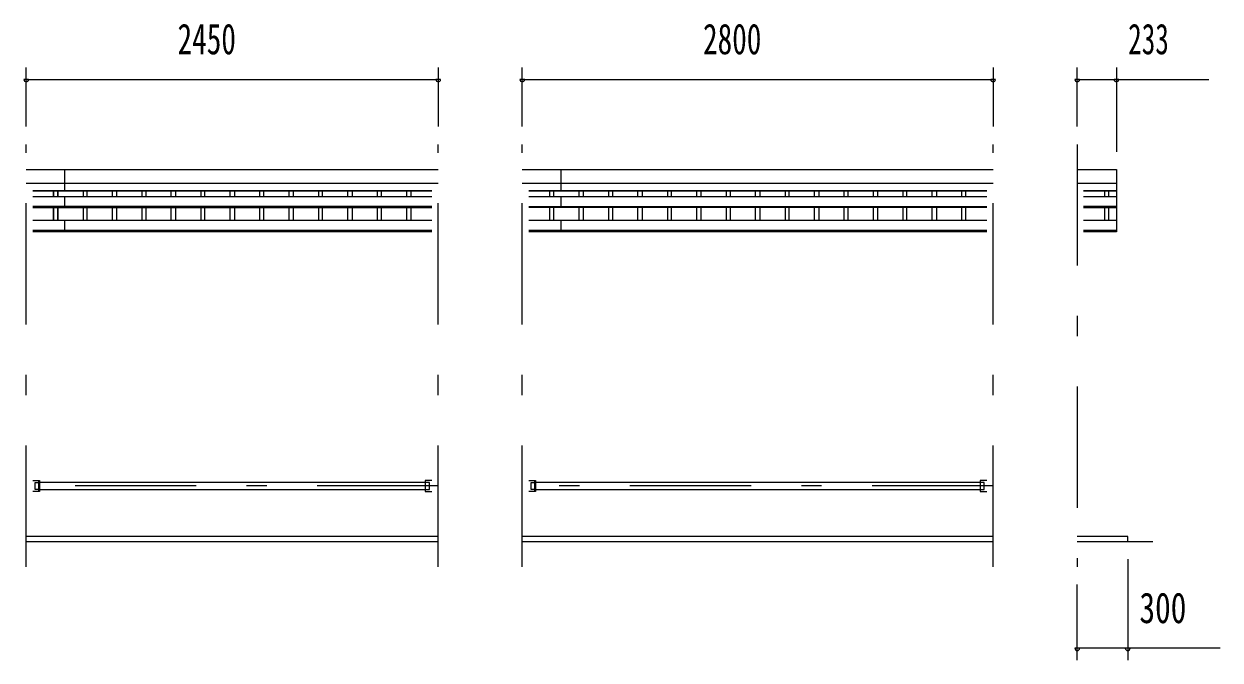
# Model space of a CAD drawing. Units: millimetres, scale not verified. Extents: x -37128 to 37128, y -14700 to 14700.
# Drawn here: x -14852 to -7739, y 2423 to 6203 of the extents above; entities that cross this region are included whole.
import ezdxf
from ezdxf.enums import TextEntityAlignment as Align

# ---------------------------------------------------------------- set-up
doc = ezdxf.new("R2010")
doc.units = ezdxf.units.MM
doc.header["$LTSCALE"] = 60
doc.linetypes.add('USER3', pattern=[24, 12, -5, 2, -5])
for name, color, linetype, lineweight in [('0-2_1-0BOLD', 7, 'Continuous', 18), ('0-3_1-2CENTER', 3, 'USER3', 18), ('0-4_1-4THIN', 4, 'Continuous', 18), ('0-5_1-5DIM', 3, 'Continuous', 18)]:
    doc.layers.add(name, color=color, linetype=linetype, lineweight=lineweight)
doc.styles.add('ＭＳ ゴシック', font='')
doc.styles.get('ＭＳ ゴシック').set_extended_font_data('MS Gothic')

msp = doc.modelspace()

# ---------------------------------------------------------------- linework, layer by layer
at = {"layer": '0-2_1-0BOLD'}
for p, q in [((-14838.49, 5337.73), (-12388.49, 5337.73)), ((-14608.49, 5209.34), (-14608.49, 5337.73)), ((-11888.49, 5337.73), (-9088.49, 5337.73)), ((-11658.49, 5209.34), (-11658.49, 5337.73)), ((-8588.49, 5337.73), (-8355.49, 5337.73)), ((-12388.49, 5254.08), (-14838.49, 5254.08)), ((-14800.34, 5212.89), (-12426.64, 5212.89)), ((-12426.64, 5209.34), (-14800.34, 5209.34)), ((-9088.49, 5254.08), (-11888.49, 5254.08)), ((-11850.34, 5212.89), (-9126.65, 5212.89)), ((-9126.65, 5209.34), (-11850.34, 5209.34)), ((-8355.49, 5254.08), (-8588.49, 5254.08)), ((-8550.34, 5212.89), (-8355.49, 5212.89)), ((-8355.49, 5209.34), (-8550.34, 5209.34)), ((-14800.34, 5177.13), (-12426.64, 5177.13)), ((-14608.49, 5112.4), (-14608.49, 5177.13)), ((-11850.34, 5177.13), (-9126.65, 5177.13)), ((-11658.49, 5112.4), (-11658.49, 5177.13)), ((-8550.34, 5177.13), (-8355.49, 5177.13)), ((-12426.64, 5118.3), (-14800.34, 5118.3)), ((-14800.34, 5112.4), (-12426.64, 5112.4)), ((-11850.34, 5118.3), (-9126.65, 5118.3)), ((-9126.65, 5112.4), (-11850.34, 5112.4)), ((-8355.49, 5118.3), (-8550.34, 5118.3)), ((-8550.34, 5112.4), (-8355.49, 5112.4)), ((-12426.64, 5034.68), (-14800.34, 5034.68)), ((-14608.49, 4968.7), (-14608.49, 5034.68)), ((-9126.65, 5034.68), (-11850.34, 5034.68)), ((-11658.49, 4968.7), (-11658.49, 5034.68)), ((-8355.49, 5034.68), (-8550.34, 5034.68)), ((-14800.34, 4977.04), (-12426.64, 4977.04)), ((-12426.64, 4968.7), (-14800.34, 4968.7)), ((-11850.34, 4977.04), (-9126.65, 4977.04)), ((-9126.65, 4968.7), (-11850.34, 4968.7)), ((-8550.34, 4977.04), (-8355.49, 4977.04)), ((-14763.54, 3424.54), (-14763.54, 3490.54)), ((-12463.44, 3424.54), (-12463.44, 3490.54)), ((-11813.54, 3424.54), (-11813.54, 3490.54)), ((-9163.45, 3424.54), (-9163.45, 3490.54)), ((-14785.99, 3436.19), (-14785.99, 3478.89)), ((-14785.99, 3478.89), (-14763.54, 3478.89)), ((-14763.54, 3436.19), (-14785.99, 3436.19)), ((-12466.64, 3478.89), (-14760.34, 3478.89)), ((-14760.34, 3436.19), (-12466.64, 3436.19)), ((-12440.99, 3478.89), (-12463.44, 3478.89)), ((-12463.44, 3436.19), (-12440.99, 3436.19)), ((-12440.99, 3436.19), (-12440.99, 3478.89)), ((-11835.99, 3436.19), (-11835.99, 3478.89)), ((-11835.99, 3478.89), (-11813.54, 3478.89)), ((-11813.54, 3436.19), (-11835.99, 3436.19)), ((-9166.65, 3478.89), (-11810.34, 3478.89)), ((-11810.34, 3436.19), (-9166.65, 3436.19)), ((-9141, 3478.89), (-9163.45, 3478.89)), ((-9163.45, 3436.19), (-9141, 3436.19)), ((-9141, 3436.19), (-9141, 3478.89)), ((-12388.49, 3157.54), (-14838.49, 3157.54)), ((-9088.49, 3157.54), (-11888.49, 3157.54)), ((-14838.49, 3127.54), (-12388.49, 3127.54)), ((-11888.49, 3127.54), (-9088.49, 3127.54)), ((-8588.49, 3127.54), (-8138.49, 3127.54))]:
    msp.add_line(p, q, dxfattribs=at)
for points in [[(-8355.49, 5337.73), (-8355.49, 4968.7), (-8550.34, 4968.7)], [(-14800.34, 3490.54), (-14760.34, 3490.54), (-14760.34, 3424.54), (-14800.34, 3424.54)], [(-12426.64, 3490.54), (-12466.64, 3490.54), (-12466.64, 3424.54), (-12426.64, 3424.54)], [(-11850.34, 3490.54), (-11810.34, 3490.54), (-11810.34, 3424.54), (-11850.34, 3424.54)], [(-9126.65, 3490.54), (-9166.65, 3490.54), (-9166.65, 3424.54), (-9126.65, 3424.54)], [(-8288.49, 3127.54), (-8288.49, 3157.54), (-8588.49, 3157.54)]]:
    msp.add_lwpolyline(points, dxfattribs=at)
at = {"layer": '0-3_1-2CENTER'}
for p, q in [((-14838.49, 2977.54), (-14838.49, 5487.73)), ((-12388.49, 2977.54), (-12388.49, 5487.73)), ((-11888.49, 2977.54), (-11888.49, 5487.73)), ((-9088.49, 2977.54), (-9088.49, 5487.73)), ((-8588.49, 5487.54), (-8588.49, 2977.54)), ((-12388.49, 3457.54), (-14838.49, 3457.54)), ((-9088.49, 3457.54), (-11888.49, 3457.54))]:
    msp.add_line(p, q, dxfattribs=at)
at = {"layer": '0-4_1-4THIN'}
for p, q in [((-14675.99, 5177.13), (-14675.99, 5209.34)), ((-14675.99, 5209.34), (-14675.99, 5177.13)), ((-14651, 5209.34), (-14651, 5177.13)), ((-14651, 5177.13), (-14651, 5209.34)), ((-14500.99, 5209.34), (-14500.99, 5177.13)), ((-14476, 5177.13), (-14476, 5209.34)), ((-14325.99, 5177.13), (-14325.99, 5209.34)), ((-14301, 5209.34), (-14301, 5177.13)), ((-14150.99, 5209.34), (-14150.99, 5177.13)), ((-14126, 5177.13), (-14126, 5209.34)), ((-13975.99, 5177.13), (-13975.99, 5209.34)), ((-13951, 5209.34), (-13951, 5177.13)), ((-13800.99, 5209.34), (-13800.99, 5177.13)), ((-13776, 5177.13), (-13776, 5209.34)), ((-13626, 5177.13), (-13626, 5209.34)), ((-13601, 5209.34), (-13601, 5177.13)), ((-13450.99, 5209.34), (-13450.99, 5177.13)), ((-13426, 5177.13), (-13426, 5209.34)), ((-13276, 5177.13), (-13276, 5209.34)), ((-13251, 5209.34), (-13251, 5177.13)), ((-13101, 5209.34), (-13101, 5177.13)), ((-13076, 5177.13), (-13076, 5209.34)), ((-12925.99, 5177.13), (-12925.99, 5209.34)), ((-12901, 5209.34), (-12901, 5177.13)), ((-12750.99, 5209.34), (-12750.99, 5177.13)), ((-12726, 5177.13), (-12726, 5209.34)), ((-12575.99, 5177.13), (-12575.99, 5209.34)), ((-12551, 5209.34), (-12551, 5177.13)), ((-11725.99, 5209.34), (-11725.99, 5177.13)), ((-11701, 5177.13), (-11701, 5209.34)), ((-11550.99, 5177.13), (-11550.99, 5209.34)), ((-11526, 5209.34), (-11526, 5177.13)), ((-11375.99, 5209.34), (-11375.99, 5177.13)), ((-11351, 5177.13), (-11351, 5209.34)), ((-11201, 5177.13), (-11201, 5209.34)), ((-11176, 5209.34), (-11176, 5177.13)), ((-11025.99, 5209.34), (-11025.99, 5177.13)), ((-11001, 5177.13), (-11001, 5209.34)), ((-10850.99, 5177.13), (-10850.99, 5209.34)), ((-10826, 5209.34), (-10826, 5177.13)), ((-10675.99, 5209.34), (-10675.99, 5177.13)), ((-10651, 5177.13), (-10651, 5209.34)), ((-10500.99, 5177.13), (-10500.99, 5209.34)), ((-10476, 5209.34), (-10476, 5177.13)), ((-10325.99, 5209.34), (-10325.99, 5177.13)), ((-10301, 5177.13), (-10301, 5209.34)), ((-10150.99, 5177.13), (-10150.99, 5209.34)), ((-10126, 5209.34), (-10126, 5177.13)), ((-9975.99, 5209.34), (-9975.99, 5177.13)), ((-9951, 5177.13), (-9951, 5209.34)), ((-9800.99, 5177.13), (-9800.99, 5209.34)), ((-9776, 5209.34), (-9776, 5177.13)), ((-9625.99, 5209.34), (-9625.99, 5177.13)), ((-9601, 5177.13), (-9601, 5209.34)), ((-9450.99, 5177.13), (-9450.99, 5209.34)), ((-9426, 5209.34), (-9426, 5177.13)), ((-9275.99, 5209.34), (-9275.99, 5177.13)), ((-9251, 5177.13), (-9251, 5209.34)), ((-8425.99, 5209.34), (-8425.99, 5177.13)), ((-8400.99, 5177.13), (-8400.99, 5209.34)), ((-14675.99, 5034.68), (-14675.99, 5112.4)), ((-14675.99, 5112.4), (-14675.99, 5034.68)), ((-14651, 5112.4), (-14651, 5034.68)), ((-14651, 5034.68), (-14651, 5112.4)), ((-14500.99, 5112.4), (-14500.99, 5034.68)), ((-14476, 5034.68), (-14476, 5112.4)), ((-14325.99, 5034.68), (-14325.99, 5112.4)), ((-14301, 5112.4), (-14301, 5034.68)), ((-14150.99, 5112.4), (-14150.99, 5034.68)), ((-14126, 5034.68), (-14126, 5112.4)), ((-13975.99, 5034.68), (-13975.99, 5112.4)), ((-13951, 5112.4), (-13951, 5034.68)), ((-13800.99, 5112.4), (-13800.99, 5034.68)), ((-13776, 5034.68), (-13776, 5112.4)), ((-13626, 5034.68), (-13626, 5112.4)), ((-13601, 5112.4), (-13601, 5034.68)), ((-13450.99, 5112.4), (-13450.99, 5034.68)), ((-13426, 5034.68), (-13426, 5112.4)), ((-13276, 5034.68), (-13276, 5112.4)), ((-13251, 5112.4), (-13251, 5034.68)), ((-13101, 5112.4), (-13101, 5034.68)), ((-13076, 5034.68), (-13076, 5112.4)), ((-12925.99, 5034.68), (-12925.99, 5112.4)), ((-12901, 5112.4), (-12901, 5034.68)), ((-12750.99, 5112.4), (-12750.99, 5034.68)), ((-12726, 5034.68), (-12726, 5112.4)), ((-12575.99, 5034.68), (-12575.99, 5112.4)), ((-12551, 5112.4), (-12551, 5034.68)), ((-11725.99, 5112.4), (-11725.99, 5034.68)), ((-11701, 5034.68), (-11701, 5112.4)), ((-11550.99, 5034.68), (-11550.99, 5112.4)), ((-11526, 5112.4), (-11526, 5034.68)), ((-11375.99, 5112.4), (-11375.99, 5034.68)), ((-11351, 5034.68), (-11351, 5112.4)), ((-11201, 5034.68), (-11201, 5112.4)), ((-11176, 5112.4), (-11176, 5034.68)), ((-11025.99, 5112.4), (-11025.99, 5034.68)), ((-11001, 5034.68), (-11001, 5112.4)), ((-10850.99, 5034.68), (-10850.99, 5112.4)), ((-10826, 5112.4), (-10826, 5034.68)), ((-10675.99, 5112.4), (-10675.99, 5034.68)), ((-10651, 5034.68), (-10651, 5112.4)), ((-10500.99, 5034.68), (-10500.99, 5112.4)), ((-10476, 5112.4), (-10476, 5034.68)), ((-10325.99, 5112.4), (-10325.99, 5034.68)), ((-10301, 5034.68), (-10301, 5112.4)), ((-10150.99, 5034.68), (-10150.99, 5112.4)), ((-10126, 5112.4), (-10126, 5034.68)), ((-9975.99, 5112.4), (-9975.99, 5034.68)), ((-9951, 5034.68), (-9951, 5112.4)), ((-9800.99, 5034.68), (-9800.99, 5112.4)), ((-9776, 5112.4), (-9776, 5034.68)), ((-9625.99, 5112.4), (-9625.99, 5034.68)), ((-9601, 5034.68), (-9601, 5112.4)), ((-9450.99, 5034.68), (-9450.99, 5112.4)), ((-9426, 5112.4), (-9426, 5034.68)), ((-9275.99, 5112.4), (-9275.99, 5034.68)), ((-9251, 5034.68), (-9251, 5112.4)), ((-8425.99, 5112.4), (-8425.99, 5034.68)), ((-8400.99, 5034.68), (-8400.99, 5112.4))]:
    msp.add_line(p, q, dxfattribs=at)
at = {"layer": '0-5_1-5DIM'}
for p, q in [((-14838.49, 5593.54), (-14838.49, 5943.54)), ((-12388.49, 5943.54), (-12388.49, 5593.54)), ((-11888.49, 5593.54), (-11888.49, 5943.54)), ((-9088.49, 5943.54), (-9088.49, 5593.54)), ((-8588.48, 5593.54), (-8588.48, 5943.54)), ((-8355.48, 5943.54), (-8355.48, 5443.54)), ((-14824.49, 5873.54), (-14852.49, 5873.54)), ((-14838.49, 5873.54), (-12388.49, 5873.54)), ((-12374.49, 5873.54), (-12402.49, 5873.54)), ((-11874.49, 5873.54), (-11902.49, 5873.54)), ((-11888.49, 5873.54), (-9088.49, 5873.54)), ((-9074.49, 5873.54), (-9102.49, 5873.54)), ((-8574.48, 5873.54), (-8602.48, 5873.54)), ((-8588.47, 5873.54), (-7805.98, 5873.54)), ((-8341.48, 5873.54), (-8369.48, 5873.54)), ((-8288.48, 3022.54), (-8288.48, 2422.54)), ((-8588.48, 2422.54), (-8588.48, 2872.54)), ((-8574.48, 2492.54), (-8602.48, 2492.54)), ((-7738.98, 2492.54), (-8588.48, 2492.54)), ((-8274.48, 2492.54), (-8302.48, 2492.54))]:
    msp.add_line(p, q, dxfattribs=at)
for centre in [(-14838.49, 5873.54), (-12388.49, 5873.54), (-11888.49, 5873.54), (-9088.49, 5873.54), (-8588.48, 5873.54), (-8355.48, 5873.54), (-8588.48, 2492.54), (-8288.48, 2492.54)]:
    msp.add_arc(centre, 14, 180, 0, dxfattribs=at)

# ---------------------------------------------------------------- texts
at = {"layer": '0-5_1-5DIM', "color": 7, "style": 'ＭＳ ゴシック'}
for s, width, p in [('2450', 0.7, (-13938.99, 5968.41)), ('2800', 0.7, (-10813.99, 5968.41)), ('233', 0.65, (-8285.48, 5968.41)), ('300', 0.75, (-8218.48, 2587.41))]:
    msp.add_text(s, height=182.3, dxfattribs=dict(at, width=width)).set_placement(p, align=Align.BOTTOM_LEFT)

doc.saveas('drawing.dxf')
